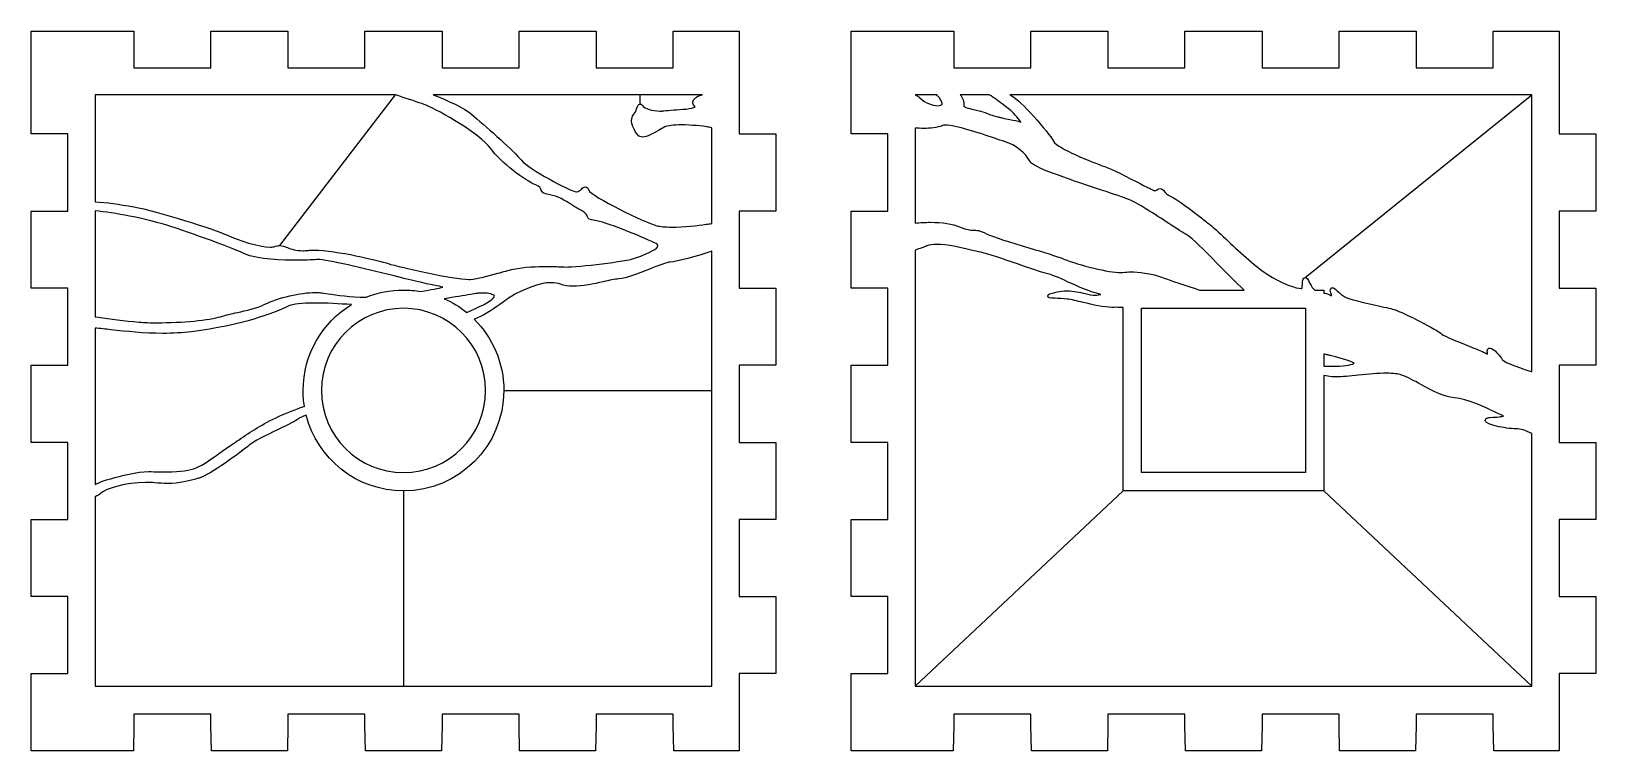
# Model space of a CAD drawing. Extents: x -11 to 868, y -1407 to -16.
# Drawn here: x -10.6 to 418.1, y -1407.5 to -1210.5 of the extents above; entities that cross this region are included whole.
import ezdxf

# ---------------------------------------------------------------- set-up
doc = ezdxf.new("R2010")
doc.units = 0
doc.layers.add('LAYER_1', color=7, linetype='CONTINUOUS')

msp = doc.modelspace()

# ---------------------------------------------------------------- linework, layer by layer
at = {"layer": 'LAYER_1'}
for points in [[(183.42, -1259.68), (183.42, -1280.79), (193.43, -1280.79), (193.43, -1301.9), (183.42, -1301.9), (183.42, -1323.02), (193.43, -1323.02), (193.43, -1344.13), (183.42, -1344.13), (183.42, -1365.24), (193.43, -1365.24), (193.43, -1386.35), (183.42, -1386.35), (183.42, -1407.46), (165.47, -1407.46), (165.32, -1400.46), (165.32, -1397.46), (144.2, -1397.46), (144.2, -1400.46), (144.06, -1407.46), (123.24, -1407.46), (123.09, -1400.46), (123.09, -1397.46), (101.98, -1397.46), (101.98, -1400.46), (101.83, -1407.46), (81.01, -1407.46), (80.86, -1400.46), (80.86, -1397.46), (59.75, -1397.46), (59.75, -1400.46), (59.6, -1407.46), (38.79, -1407.46), (38.64, -1400.46), (38.64, -1397.46), (17.54, -1397.46), (17.54, -1400.46), (17.39, -1407.46), (-10.57, -1407.46), (-10.57, -1386.35), (-0.58, -1386.35), (-0.58, -1365.25), (-10.57, -1365.25), (-10.57, -1344.14), (-0.58, -1344.14), (-0.58, -1323.02), (-10.57, -1323.02), (-10.57, -1301.9), (-0.58, -1301.9), (-0.58, -1280.79), (-10.57, -1280.79), (-10.57, -1259.68), (-0.58, -1259.68), (-0.58, -1238.57), (-10.57, -1238.57), (-10.57, -1210.46), (17.54, -1210.46), (17.54, -1220.46), (38.64, -1220.46), (38.64, -1210.46), (59.75, -1210.46), (59.75, -1220.46), (80.86, -1220.46), (80.86, -1210.46), (101.98, -1210.46), (101.98, -1220.46), (123.09, -1220.46), (123.09, -1210.46), (144.2, -1210.46), (144.2, -1220.46), (165.32, -1220.46), (165.32, -1210.46), (183.42, -1210.46), (183.42, -1238.57), (193.43, -1238.57), (193.43, -1259.68), (183.42, -1259.68)], [(408.12, -1259.68), (408.12, -1280.79), (418.13, -1280.79), (418.13, -1301.9), (408.12, -1301.9), (408.12, -1323.02), (418.13, -1323.02), (418.13, -1344.13), (408.12, -1344.13), (408.12, -1365.24), (418.13, -1365.24), (418.13, -1386.35), (408.12, -1386.35), (408.12, -1407.46), (390.17, -1407.46), (390.02, -1400.46), (390.02, -1397.46), (368.9, -1397.46), (368.9, -1400.46), (368.76, -1407.46), (347.94, -1407.46), (347.79, -1400.46), (347.79, -1397.46), (326.68, -1397.46), (326.68, -1400.46), (326.54, -1407.46), (305.71, -1407.46), (305.56, -1400.46), (305.56, -1397.46), (284.45, -1397.46), (284.45, -1400.46), (284.3, -1407.46), (263.49, -1407.46), (263.34, -1400.46), (263.34, -1397.46), (242.24, -1397.46), (242.24, -1400.46), (242.09, -1407.46), (214.13, -1407.46), (214.13, -1386.35), (224.13, -1386.35), (224.13, -1365.25), (214.13, -1365.25), (214.13, -1344.14), (224.13, -1344.14), (224.13, -1323.02), (214.13, -1323.02), (214.13, -1301.9), (224.13, -1301.9), (224.13, -1280.79), (214.13, -1280.79), (214.13, -1259.68), (224.13, -1259.68), (224.13, -1238.57), (214.13, -1238.57), (214.13, -1210.46), (242.24, -1210.46), (242.24, -1220.46), (263.34, -1220.46), (263.34, -1210.46), (284.45, -1210.46), (284.45, -1220.46), (305.56, -1220.46), (305.56, -1210.46), (326.68, -1210.46), (326.68, -1220.46), (347.79, -1220.46), (347.79, -1210.46), (368.9, -1210.46), (368.9, -1220.46), (390.02, -1220.46), (390.02, -1210.46), (408.12, -1210.46), (408.12, -1238.57), (418.13, -1238.57), (418.13, -1259.68), (408.12, -1259.68)], [(89.11, -1227.82), (57.4, -1269.15)], [(156.28, -1230.39), (156.28, -1227.82)], [(338.52, -1277.9), (400.62, -1227.82)], [(338.62, -1286.32), (338.62, -1331.32), (293.62, -1331.32), (293.62, -1286.32), (338.62, -1286.32)], [(118.92, -1308.82), (175.92, -1308.82)], [(91.42, -1336.32), (91.42, -1389.82)], [(288.62, -1336.32), (231.63, -1389.82)], [(343.62, -1336.32), (400.62, -1389.82)]]:
    msp.add_lwpolyline(points, dxfattribs=at)
for points, knots in [([(109.29, -1278.42), (105.27, -1278.42), (90.56, -1275.07), (87.23, -1274.07), (84.55, -1273.26), (73.11, -1270.39), (66.89, -1270.39), (66.33, -1270.39), (65.81, -1270.41), (65.36, -1270.46), (64.85, -1270.52), (64.35, -1270.54), (63.88, -1270.54), (61.92, -1270.54), (60.7, -1270.09), (59.62, -1269.69), (58.84, -1269.4), (58.16, -1269.15), (57.4, -1269.15), (56.98, -1269.15), (56.58, -1269.23), (56.16, -1269.38), (55.85, -1269.49), (55.42, -1269.55), (54.89, -1269.55), (51.81, -1269.55), (46.12, -1267.67), (43.2, -1266.31), (39.73, -1264.7), (23.78, -1259.66), (17.49, -1258.52), (13.55, -1257.8), (9.91, -1257.33), (6.92, -1257.15), (6.92, -1257.15), (6.92, -1227.82), (6.92, -1227.82), (6.92, -1227.82), (89.11, -1227.82), (89.11, -1227.82), (89.78, -1228.04), (90.45, -1228.26), (91.1, -1228.48), (93.88, -1229.4), (96.28, -1230.19), (97.63, -1230.72), (101.31, -1232.18), (112.45, -1238.64), (115.22, -1242.45), (118.19, -1246.54), (124.83, -1251.4), (127.68, -1252.55), (128.81, -1253.01), (128.95, -1253.38), (129.09, -1253.77), (129.34, -1254.48), (129.66, -1254.99), (131.49, -1255.24), (133.65, -1255.54), (135.57, -1256.75), (137.6, -1258.02), (138.43, -1258.54), (139.28, -1259.07), (140.17, -1259.56), (141.53, -1260.31), (141.68, -1260.78), (141.79, -1261.13), (142.01, -1261.85), (142.35, -1262.13), (143.81, -1262.26), (146.48, -1262.49), (156.53, -1266.65), (160.24, -1268.37), (160.83, -1268.65), (161.17, -1268.94), (161.16, -1269.18), (161.12, -1269.96), (159.06, -1271.08), (155.03, -1272.53), (152.39, -1273.48), (139.68, -1275.01), (135.58, -1275.01), (135.33, -1275.01), (135.1, -1275), (134.92, -1274.99), (133.64, -1274.9), (132.08, -1274.85), (130.52, -1274.85), (128.39, -1274.85), (124.39, -1274.95), (121.54, -1275.59), (120.19, -1275.89), (118.76, -1276.29), (117.24, -1276.72), (114.6, -1277.47), (111.87, -1278.24), (109.66, -1278.41), (109.55, -1278.41), (109.43, -1278.42), (109.29, -1278.42)], [0, 0, 0, 0, 1, 1, 1, 2, 2, 2, 3, 3, 3, 4, 4, 4, 5, 5, 5, 6, 6, 6, 7, 7, 7, 8, 8, 8, 9, 9, 9, 10, 10, 10, 11, 11, 11, 12, 12, 12, 13, 13, 13, 14, 14, 14, 15, 15, 15, 16, 16, 16, 17, 17, 17, 18, 18, 18, 19, 19, 19, 20, 20, 20, 21, 21, 21, 22, 22, 22, 23, 23, 23, 24, 24, 24, 25, 25, 25, 26, 26, 26, 27, 27, 27, 28, 28, 28, 29, 29, 29, 30, 30, 30, 31, 31, 31, 32, 32, 32, 33, 33, 33, 33]), ([(164.94, -1264.07), (163.11, -1264.07), (161.69, -1263.95), (160.81, -1263.71), (157.63, -1262.87), (142.93, -1255.66), (142.23, -1254.05), (142.1, -1253.75), (141.81, -1253.07), (141.18, -1253.07), (140.78, -1253.07), (140.48, -1253.36), (140.17, -1253.67), (139.81, -1254.04), (139.43, -1254.42), (138.87, -1254.42), (138.8, -1254.42), (138.72, -1254.41), (138.64, -1254.4), (136.83, -1254.09), (125.84, -1248.25), (123.77, -1245.77), (121.76, -1243.36), (114.62, -1237.12), (110.79, -1233.76), (110.79, -1233.76), (110.1, -1233.16), (110.1, -1233.16), (108.2, -1231.5), (103.36, -1229.36), (99.54, -1227.82), (99.54, -1227.82), (173.34, -1227.82), (173.34, -1227.82), (172.13, -1228.11), (171.07, -1228.68), (170.77, -1229.47), (170.65, -1229.79), (170.55, -1230.41), (171.25, -1231.05), (171.31, -1231.1), (171.35, -1231.14), (171.37, -1231.17), (170.79, -1231.68), (167.25, -1231.9), (165.52, -1232), (164.35, -1232.07), (163.35, -1232.13), (162.77, -1232.23), (162.46, -1232.29), (162.1, -1232.32), (161.71, -1232.32), (159.64, -1232.32), (157.39, -1231.54), (157, -1230.91), (156.92, -1230.77), (156.69, -1230.39), (156.28, -1230.39), (155.75, -1230.39), (155.57, -1230.92), (155.37, -1231.54), (155.19, -1232.08), (154.96, -1232.75), (154.56, -1233.15), (153.28, -1234.4), (154.11, -1236.97), (155.53, -1238.76), (155.87, -1239.2), (156.35, -1239.41), (156.96, -1239.41), (158.19, -1239.41), (159.76, -1238.5), (161.27, -1237.62), (161.9, -1237.25), (162.49, -1236.9), (163.01, -1236.65), (163.75, -1236.29), (165.35, -1236.1), (167.53, -1236.1), (170.37, -1236.1), (173.46, -1236.42), (174.6, -1236.65), (174.97, -1236.72), (175.43, -1236.79), (175.92, -1236.85), (175.92, -1236.85), (175.92, -1263.09), (175.92, -1263.09), (175.38, -1263.16), (174.86, -1263.23), (174.4, -1263.31), (172.16, -1263.69), (168.19, -1264.07), (164.94, -1264.07)], [0, 0, 0, 0, 1, 1, 1, 2, 2, 2, 3, 3, 3, 4, 4, 4, 5, 5, 5, 6, 6, 6, 7, 7, 7, 8, 8, 8, 9, 9, 9, 10, 10, 10, 11, 11, 11, 12, 12, 12, 13, 13, 13, 14, 14, 14, 15, 15, 15, 16, 16, 16, 17, 17, 17, 18, 18, 18, 19, 19, 19, 20, 20, 20, 21, 21, 21, 22, 22, 22, 23, 23, 23, 24, 24, 24, 25, 25, 25, 26, 26, 26, 27, 27, 27, 28, 28, 28, 29, 29, 29, 30, 30, 30, 31, 31, 31, 31]), ([(237.82, -1230.83), (236.41, -1230.83), (234.19, -1230.03), (232.92, -1228.7), (232.59, -1228.34), (232.16, -1228.07), (231.62, -1227.89), (231.62, -1227.89), (231.62, -1227.82), (231.62, -1227.82), (231.62, -1227.82), (237.55, -1227.82), (237.55, -1227.82), (238.15, -1228.51), (239.31, -1229.91), (239, -1230.46), (238.87, -1230.69), (238.43, -1230.83), (237.82, -1230.83)], [0, 0, 0, 0, 1, 1, 1, 2, 2, 2, 3, 3, 3, 4, 4, 4, 5, 5, 5, 6, 6, 6, 6]), ([(260.55, -1235.3), (259.69, -1235.01), (258.66, -1234.81), (257.59, -1234.61), (256.91, -1234.48), (256.2, -1234.35), (255.57, -1234.19), (255.2, -1234.09), (254.87, -1234.01), (254.57, -1233.94), (253.07, -1233.58), (252.45, -1233.43), (250.79, -1232.73), (250.05, -1232.43), (249.05, -1232.2), (248.08, -1231.99), (247.04, -1231.75), (244.87, -1231.27), (244.94, -1230.81), (245.11, -1229.72), (244.6, -1228.72), (244, -1227.82), (244, -1227.82), (251.93, -1227.82), (251.93, -1227.82), (253.3, -1228.64), (254.69, -1229.71), (255.91, -1230.67), (256.49, -1231.12), (257.04, -1231.55), (257.52, -1231.89), (258.43, -1232.55), (259.69, -1234.11), (260.55, -1235.3)], [0, 0, 0, 0, 1, 1, 1, 2, 2, 2, 3, 3, 3, 4, 4, 4, 5, 5, 5, 6, 6, 6, 7, 7, 7, 8, 8, 8, 9, 9, 9, 10, 10, 10, 11, 11, 11, 11]), ([(400.62, -1227.82), (400.62, -1227.82), (400.62, -1303.67), (400.62, -1303.67), (400.62, -1303.67), (400.46, -1303.62), (400.46, -1303.62), (398.44, -1302.97), (393.07, -1301.27), (392.52, -1300.34), (392.09, -1299.6), (390.21, -1297.2), (389.16, -1297.2), (388.95, -1297.2), (388.76, -1297.28), (388.62, -1297.43), (388.44, -1297.62), (388.38, -1297.9), (388.41, -1298.28), (388.43, -1298.42), (388.45, -1298.65), (388.46, -1298.86), (388.33, -1298.79), (388.18, -1298.71), (388.04, -1298.64), (387.86, -1298.55), (387.66, -1298.44), (387.42, -1298.32), (386.79, -1298), (385.25, -1297.39), (383.47, -1296.69), (380.71, -1295.59), (376.55, -1293.94), (375.98, -1293.38), (374.88, -1292.32), (365.47, -1287.49), (362.89, -1286.67), (361.87, -1286.35), (359.99, -1285.93), (357.81, -1285.46), (354.57, -1284.75), (350.53, -1283.86), (349.38, -1283.21), (348.64, -1282.79), (347.9, -1282.11), (347.32, -1281.57), (346.65, -1280.96), (346.35, -1280.68), (345.99, -1280.68), (345.8, -1280.68), (345.63, -1280.76), (345.52, -1280.91), (345.33, -1281.17), (345.38, -1281.53), (345.54, -1282.06), (345.67, -1282.49), (345.72, -1282.76), (345.75, -1282.91), (345.51, -1282.82), (345.17, -1282.63), (344.96, -1282.52), (344.55, -1282.3), (344.1, -1282.23), (343.62, -1282.16), (343.62, -1282.16), (343.62, -1281.32), (343.62, -1281.32), (343.62, -1281.32), (341.15, -1281.32), (341.15, -1281.32), (340.69, -1280.93), (340.24, -1280.36), (339.82, -1279.48), (339.25, -1278.27), (338.94, -1277.9), (338.52, -1277.9), (337.86, -1277.9), (337.82, -1278.63), (337.77, -1279.48), (337.75, -1279.87), (337.7, -1280.65), (337.57, -1280.88), (337.54, -1280.88), (337.49, -1280.89), (337.43, -1280.89), (336.13, -1280.89), (332.37, -1279.78), (327.86, -1276.81), (324.65, -1274.7), (320.1, -1270.43), (316.78, -1267.31), (314.84, -1265.49), (313.3, -1264.05), (312.5, -1263.46), (311.94, -1263.05), (311.11, -1262.41), (310.16, -1261.66), (307.34, -1259.46), (303.49, -1256.46), (301.68, -1255.7), (300.65, -1255.26), (300.23, -1254.71), (299.89, -1254.27), (299.61, -1253.91), (299.32, -1253.53), (298.8, -1253.53), (298.57, -1253.53), (298.33, -1253.61), (298.06, -1253.77), (297.64, -1254.01), (297.41, -1254.11), (297.27, -1254.11), (297.14, -1254.11), (296.97, -1254.03), (296.63, -1253.86), (296.45, -1253.77), (296.25, -1253.66), (295.99, -1253.54), (295.61, -1253.36), (294.59, -1252.84), (293.29, -1252.18), (290.09, -1250.53), (285.24, -1248.05), (283.65, -1247.52), (280.06, -1246.33), (270.6, -1242.52), (269.56, -1240.59), (268.23, -1238.1), (260.22, -1229.14), (258.25, -1228.23), (258.02, -1228.12), (257.78, -1227.98), (257.54, -1227.82), (257.54, -1227.82), (400.62, -1227.82), (400.62, -1227.82)], [0, 0, 0, 0, 1, 1, 1, 2, 2, 2, 3, 3, 3, 4, 4, 4, 5, 5, 5, 6, 6, 6, 7, 7, 7, 8, 8, 8, 9, 9, 9, 10, 10, 10, 11, 11, 11, 12, 12, 12, 13, 13, 13, 14, 14, 14, 15, 15, 15, 16, 16, 16, 17, 17, 17, 18, 18, 18, 19, 19, 19, 20, 20, 20, 21, 21, 21, 22, 22, 22, 23, 23, 23, 24, 24, 24, 25, 25, 25, 26, 26, 26, 27, 27, 27, 28, 28, 28, 29, 29, 29, 30, 30, 30, 31, 31, 31, 32, 32, 32, 33, 33, 33, 34, 34, 34, 35, 35, 35, 36, 36, 36, 37, 37, 37, 38, 38, 38, 39, 39, 39, 40, 40, 40, 41, 41, 41, 42, 42, 42, 43, 43, 43, 44, 44, 44, 45, 45, 45, 45]), ([(321.79, -1281.32), (321.79, -1281.32), (309.66, -1281.32), (309.66, -1281.32), (305.51, -1279.97), (301.71, -1278.72), (300.1, -1278.11), (296.05, -1276.58), (292.57, -1276.35), (290.85, -1276.35), (289.99, -1276.35), (289.21, -1276.41), (288.51, -1276.51), (288.35, -1276.54), (288.15, -1276.55), (287.91, -1276.55), (284.88, -1276.55), (276.49, -1274.54), (272.42, -1272.84), (270.49, -1272.03), (266.73, -1270.91), (262.75, -1269.73), (257.98, -1268.32), (253.04, -1266.85), (251.19, -1265.89), (249.35, -1264.93), (248.5, -1264.92), (247.59, -1264.9), (246.73, -1264.89), (245.85, -1264.87), (243.83, -1264.03), (241.83, -1263.19), (239.12, -1262.76), (235.78, -1262.76), (234.44, -1262.76), (233.02, -1262.84), (231.62, -1262.97), (231.62, -1262.97), (231.62, -1236.95), (231.62, -1236.95), (232.28, -1237), (233.13, -1237.05), (234.07, -1237.05), (235.63, -1237.05), (237.76, -1236.91), (239.09, -1236.27), (239.21, -1236.21), (239.46, -1236.14), (239.96, -1236.14), (242.74, -1236.14), (249.12, -1238.31), (253.35, -1239.75), (254.45, -1240.12), (255.4, -1240.45), (256.14, -1240.68), (259.34, -1241.7), (261.62, -1243.49), (263.12, -1246.16), (263.95, -1247.66), (272.12, -1250.45), (282.7, -1253.94), (286.07, -1255.06), (288.98, -1256.02), (290.16, -1256.5), (292.61, -1257.52), (297.33, -1260.6), (301.12, -1263.08), (303.31, -1264.52), (305.2, -1265.75), (306.19, -1266.28), (307.45, -1266.96), (310.8, -1270.37), (314.33, -1273.96), (316.92, -1276.6), (319.57, -1279.29), (321.79, -1281.32)], [0, 0, 0, 0, 1, 1, 1, 2, 2, 2, 3, 3, 3, 4, 4, 4, 5, 5, 5, 6, 6, 6, 7, 7, 7, 8, 8, 8, 9, 9, 9, 10, 10, 10, 11, 11, 11, 12, 12, 12, 13, 13, 13, 14, 14, 14, 15, 15, 15, 16, 16, 16, 17, 17, 17, 18, 18, 18, 19, 19, 19, 20, 20, 20, 21, 21, 21, 22, 22, 22, 23, 23, 23, 24, 24, 24, 25, 25, 25, 25]), ([(102.16, -1280.52), (101.15, -1280.82), (98.98, -1281.22), (96.15, -1281.72), (96.15, -1281.72), (96.15, -1281.72), (96.15, -1281.72), (94.62, -1281.46), (93.04, -1281.32), (91.42, -1281.32), (87.79, -1281.32), (84.34, -1282.02), (81.16, -1283.3), (81.16, -1283.3), (81.16, -1283.3), (81.16, -1283.3), (76.79, -1283.23), (73.18, -1282.7), (70.74, -1282.34), (69.93, -1282.22), (69.23, -1282.12), (68.64, -1282.05), (68.22, -1282), (67.76, -1281.98), (67.25, -1281.98), (63.31, -1281.98), (57.11, -1283.42), (53.43, -1285.2), (50.98, -1286.37), (48.41, -1286.93), (45.91, -1287.46), (44.38, -1287.8), (42.8, -1288.13), (41.28, -1288.61), (38.34, -1289.55), (30.71, -1290.28), (23.93, -1290.28), (22.06, -1290.28), (20.4, -1290.22), (18.98, -1290.1), (14.85, -1289.77), (11.06, -1289.22), (7.71, -1288.73), (7.71, -1288.73), (6.93, -1288.62), (6.93, -1288.62), (6.93, -1288.62), (6.93, -1259.65), (6.93, -1259.65), (12.17, -1260.09), (20.67, -1261.8), (25.05, -1263.12), (31.3, -1265.01), (43.48, -1269.36), (47.84, -1271.38), (51.28, -1272.99), (58.97, -1273.16), (62.11, -1273.16), (64.18, -1273.16), (66.23, -1273.09), (67.6, -1272.98), (67.68, -1272.97), (67.78, -1272.96), (67.88, -1272.96), (70.72, -1272.96), (80.56, -1275.4), (88.48, -1277.35), (93.32, -1278.55), (97.5, -1279.58), (99.73, -1280), (100.97, -1280.23), (101.72, -1280.39), (102.16, -1280.52)], [0, 0, 0, 0, 1, 1, 1, 2, 2, 2, 3, 3, 3, 4, 4, 4, 5, 5, 5, 6, 6, 6, 7, 7, 7, 8, 8, 8, 9, 9, 9, 10, 10, 10, 11, 11, 11, 12, 12, 12, 13, 13, 13, 14, 14, 14, 15, 15, 15, 16, 16, 16, 17, 17, 17, 18, 18, 18, 19, 19, 19, 20, 20, 20, 21, 21, 21, 22, 22, 22, 23, 23, 23, 24, 24, 24, 24]), ([(400.62, -1320.61), (400.62, -1320.61), (400.62, -1389.82), (400.62, -1389.82), (400.62, -1389.82), (231.63, -1389.82), (231.63, -1389.82), (231.63, -1389.82), (231.63, -1270.38), (231.63, -1270.38), (232.95, -1269.95), (234.04, -1269.55), (234.83, -1269.23), (235.51, -1268.95), (236.43, -1268.81), (237.56, -1268.81), (240.39, -1268.81), (244.04, -1269.68), (246.98, -1270.38), (247.95, -1270.61), (248.86, -1270.82), (249.63, -1270.98), (251.72, -1271.42), (255.93, -1272.88), (259.64, -1274.18), (263.05, -1275.37), (266.27, -1276.5), (267.62, -1276.75), (268.85, -1276.97), (271.07, -1277.98), (273.42, -1279.04), (276.22, -1280.31), (279.39, -1281.75), (281.93, -1282.36), (282.12, -1282.41), (282.31, -1282.46), (282.48, -1282.5), (282.27, -1282.54), (282.06, -1282.6), (281.84, -1282.66), (281.6, -1282.73), (281.34, -1282.76), (281.04, -1282.76), (280.24, -1282.76), (279.29, -1282.54), (278.19, -1282.28), (276.72, -1281.93), (275.06, -1281.54), (273.2, -1281.54), (272.29, -1281.54), (271.44, -1281.63), (270.59, -1281.82), (268.4, -1282.3), (267.94, -1282.43), (268, -1282.99), (268.05, -1283.53), (268.46, -1283.54), (269.99, -1283.58), (270.93, -1283.6), (272.2, -1283.63), (273.29, -1283.78), (274.45, -1283.94), (276, -1284.31), (277.64, -1284.7), (280.32, -1285.34), (283.35, -1286.07), (285.54, -1286.07), (285.63, -1286.07), (285.71, -1286.07), (285.79, -1286.06), (286.04, -1286.06), (286.3, -1286.05), (286.56, -1286.05), (287.21, -1286.05), (287.9, -1286.07), (288.62, -1286.1), (288.62, -1286.1), (288.62, -1336.32), (288.62, -1336.32), (288.62, -1336.32), (343.62, -1336.32), (343.62, -1336.32), (343.62, -1336.32), (343.62, -1304.75), (343.62, -1304.75), (344.28, -1304.9), (345.04, -1305), (345.9, -1305.06), (346.19, -1305.08), (346.52, -1305.09), (346.87, -1305.09), (348.58, -1305.09), (350.8, -1304.87), (353.14, -1304.64), (355.78, -1304.38), (358.51, -1304.11), (360.86, -1304.11), (362.65, -1304.11), (363.97, -1304.27), (364.91, -1304.59), (366.53, -1305.14), (368.33, -1306.13), (370.25, -1307.17), (373.31, -1308.85), (376.47, -1310.58), (379.39, -1310.83), (383.03, -1311.15), (387.59, -1313.33), (390.6, -1314.77), (391.3, -1315.11), (391.92, -1315.4), (392.41, -1315.62), (392.61, -1315.71), (392.75, -1315.78), (392.85, -1315.84), (392.38, -1315.97), (391.34, -1316.11), (389.15, -1316.21), (388.79, -1316.23), (387.83, -1316.27), (387.85, -1316.98), (387.85, -1317.25), (387.87, -1317.82), (390.9, -1318.57), (392.73, -1319.03), (394.72, -1319.29), (396.37, -1319.3), (397.41, -1319.3), (398.84, -1319.74), (400.62, -1320.61)], [0, 0, 0, 0, 1, 1, 1, 2, 2, 2, 3, 3, 3, 4, 4, 4, 5, 5, 5, 6, 6, 6, 7, 7, 7, 8, 8, 8, 9, 9, 9, 10, 10, 10, 11, 11, 11, 12, 12, 12, 13, 13, 13, 14, 14, 14, 15, 15, 15, 16, 16, 16, 17, 17, 17, 18, 18, 18, 19, 19, 19, 20, 20, 20, 21, 21, 21, 22, 22, 22, 23, 23, 23, 24, 24, 24, 25, 25, 25, 26, 26, 26, 27, 27, 27, 28, 28, 28, 29, 29, 29, 30, 30, 30, 31, 31, 31, 32, 32, 32, 33, 33, 33, 34, 34, 34, 35, 35, 35, 36, 36, 36, 37, 37, 37, 38, 38, 38, 39, 39, 39, 40, 40, 40, 41, 41, 41, 42, 42, 42, 43, 43, 43, 43]), ([(175.92, -1270.71), (175.92, -1270.71), (175.92, -1389.82), (175.92, -1389.82), (175.92, -1389.82), (6.93, -1389.82), (6.93, -1389.82), (6.93, -1389.82), (6.93, -1337.94), (6.93, -1337.94), (7.59, -1337.61), (8.1, -1337.28), (8.5, -1336.93), (9.9, -1335.7), (15.26, -1333.99), (20.8, -1333.99), (21.65, -1333.99), (22.49, -1334.03), (23.29, -1334.12), (24.44, -1334.23), (25.57, -1334.29), (26.63, -1334.29), (30.27, -1334.29), (32.67, -1333.59), (34.43, -1333.08), (34.81, -1332.97), (35.16, -1332.87), (35.49, -1332.79), (38.03, -1332.12), (47.33, -1325.51), (49.16, -1323.78), (50.13, -1322.87), (53.73, -1321.13), (56.91, -1319.59), (60.05, -1318.07), (62.01, -1317.12), (62.63, -1316.56), (62.95, -1316.27), (63.75, -1315.92), (64.75, -1315.54), (67.75, -1327.48), (78.55, -1336.32), (91.42, -1336.32), (106.61, -1336.32), (118.92, -1324), (118.92, -1308.82), (118.92, -1301.19), (115.82, -1294.29), (110.81, -1289.32), (111.13, -1289.17), (111.41, -1289.04), (111.67, -1288.93), (114.02, -1287.97), (116.5, -1286.2), (118.69, -1284.64), (120.14, -1283.61), (121.39, -1282.72), (122.3, -1282.28), (122.3, -1282.28), (122.49, -1282.19), (122.49, -1282.19), (124.41, -1281.25), (128.42, -1279.3), (131.92, -1279.3), (132.89, -1279.3), (133.75, -1279.45), (134.49, -1279.75), (135.4, -1280.11), (136.5, -1280.29), (137.87, -1280.29), (140.48, -1280.29), (143.5, -1279.63), (146.15, -1279.04), (147.89, -1278.66), (149.38, -1278.33), (150.43, -1278.26), (152.39, -1278.14), (155.65, -1276.85), (158.8, -1275.6), (161.22, -1274.64), (163.51, -1273.73), (164.53, -1273.66), (166.32, -1273.53), (171.68, -1272.07), (175.92, -1270.71)], [0, 0, 0, 0, 1, 1, 1, 2, 2, 2, 3, 3, 3, 4, 4, 4, 5, 5, 5, 6, 6, 6, 7, 7, 7, 8, 8, 8, 9, 9, 9, 10, 10, 10, 11, 11, 11, 12, 12, 12, 13, 13, 13, 14, 14, 14, 15, 15, 15, 16, 16, 16, 17, 17, 17, 18, 18, 18, 19, 19, 19, 20, 20, 20, 21, 21, 21, 22, 22, 22, 23, 23, 23, 24, 24, 24, 25, 25, 25, 26, 26, 26, 27, 27, 27, 28, 28, 28, 28]), ([(63.92, -1308.82), (63.92, -1310.29), (64.04, -1311.73), (64.26, -1313.14), (64.21, -1313.16), (64.15, -1313.18), (64.1, -1313.2), (61.79, -1314.05), (59.4, -1314.92), (57.36, -1315.87), (52.64, -1318.04), (49.58, -1320.11), (46.35, -1322.3), (45.7, -1322.74), (45.04, -1323.19), (44.36, -1323.64), (43.15, -1324.45), (41.98, -1325.28), (40.85, -1326.09), (38.2, -1327.97), (35.69, -1329.76), (33.84, -1330.31), (32.11, -1330.83), (29.03, -1331.13), (25.41, -1331.13), (24.34, -1331.13), (23.25, -1331.1), (22.25, -1331.05), (22.06, -1331.04), (21.85, -1331.03), (21.64, -1331.03), (18.43, -1331.03), (13.9, -1332.25), (11.19, -1332.99), (10.62, -1333.14), (10.13, -1333.27), (9.76, -1333.36), (8.85, -1333.59), (8.11, -1333.96), (7.33, -1334.36), (7.19, -1334.43), (7.06, -1334.49), (6.92, -1334.56), (6.92, -1334.56), (6.93, -1291.74), (6.93, -1291.74), (8.24, -1291.86), (9.7, -1292.02), (11.24, -1292.19), (15.46, -1292.66), (20.24, -1293.19), (25.44, -1293.19), (28.24, -1293.19), (30.81, -1293.03), (33.3, -1292.72), (47.31, -1290.93), (55.27, -1287.84), (60.03, -1285.67), (61.2, -1285.14), (63.57, -1284.87), (67.09, -1284.87), (70.27, -1284.87), (73.9, -1285.09), (77.15, -1285.31), (69.22, -1290.13), (63.92, -1298.86), (63.92, -1308.82)], [0, 0, 0, 0, 1, 1, 1, 2, 2, 2, 3, 3, 3, 4, 4, 4, 5, 5, 5, 6, 6, 6, 7, 7, 7, 8, 8, 8, 9, 9, 9, 10, 10, 10, 11, 11, 11, 12, 12, 12, 13, 13, 13, 14, 14, 14, 15, 15, 15, 16, 16, 16, 17, 17, 17, 18, 18, 18, 19, 19, 19, 20, 20, 20, 21, 21, 21, 22, 22, 22, 22]), ([(116.13, -1283.47), (115.15, -1284.57), (112.08, -1285.98), (108.76, -1287.47), (106.89, -1285.95), (104.82, -1284.67), (102.59, -1283.68), (105.49, -1283.23), (108.06, -1282.81), (109.75, -1282.53), (110.6, -1282.39), (111.24, -1282.28), (111.57, -1282.23), (112.02, -1282.16), (112.53, -1282.13), (113.05, -1282.13), (114.86, -1282.13), (116.18, -1282.55), (116.36, -1282.95), (116.42, -1283.1), (116.24, -1283.34), (116.13, -1283.47)], [0, 0, 0, 0, 1, 1, 1, 2, 2, 2, 3, 3, 3, 4, 4, 4, 5, 5, 5, 6, 6, 6, 7, 7, 7, 7]), ([(113.92, -1308.82), (113.92, -1321.24), (103.85, -1331.32), (91.42, -1331.32), (79, -1331.32), (68.92, -1321.24), (68.92, -1308.82), (68.92, -1296.39), (79, -1286.32), (91.42, -1286.32), (103.85, -1286.32), (113.92, -1296.39), (113.92, -1308.82)], [0, 0, 0, 0, 1, 1, 1, 2, 2, 2, 3, 3, 3, 4, 4, 4, 4]), ([(351.93, -1301.36), (351.92, -1301.37), (351.9, -1301.38), (351.88, -1301.39), (351, -1301.92), (348.94, -1302.19), (345.77, -1302.19), (344.98, -1302.19), (344.24, -1302.17), (343.62, -1302.16), (343.62, -1302.16), (343.62, -1298.87), (343.62, -1298.87), (344, -1298.92), (344.36, -1298.99), (344.7, -1299.08), (345.03, -1299.16), (345.38, -1299.25), (345.74, -1299.34), (347.71, -1299.84), (351.32, -1300.75), (351.93, -1301.36)], [0, 0, 0, 0, 1, 1, 1, 2, 2, 2, 3, 3, 3, 4, 4, 4, 5, 5, 5, 6, 6, 6, 7, 7, 7, 7])]:
    msp.add_open_spline(points, degree=3, knots=knots, dxfattribs=at)

doc.saveas('drawing.dxf')
